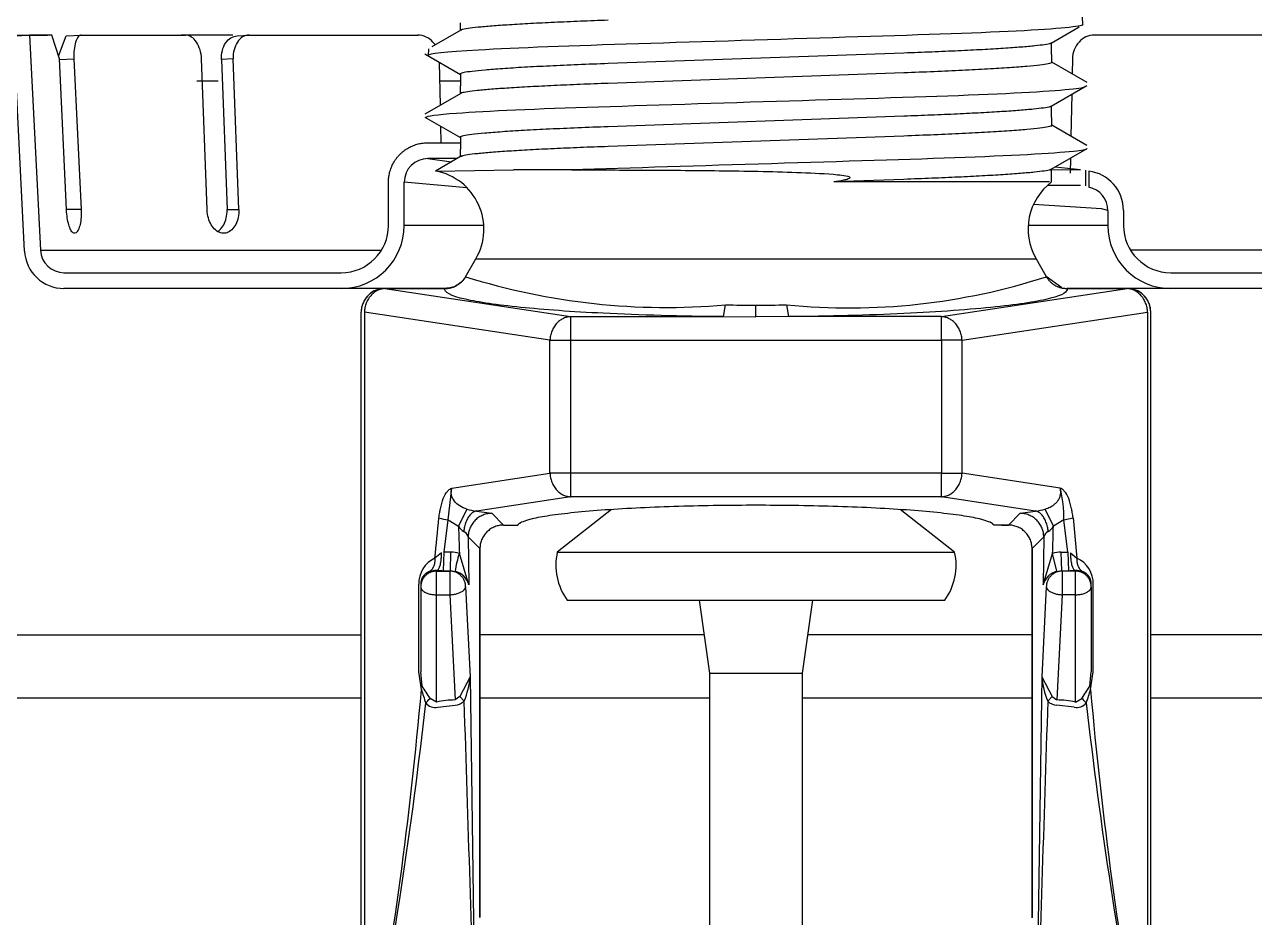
# Model space of a CAD drawing. Extents: x 2698 to 184165, y 3805 to 33846.
# Drawn here: x 160059.38 to 160070.08, y 30657.92 to 30665.69 of the extents above; entities that cross this region are included whole.
import ezdxf
from ezdxf.lldxf.tags import DXFTag

# ---------------------------------------------------------------- set-up
doc = ezdxf.new("R2010")
doc.units = 0
doc.header["$LTSCALE"] = 2
doc.layers.add('_MCA-0-DETAY', color=7, linetype='CONTINUOUS')
doc.layers.add('_MCA-Y-ANA HAT-SU', color=3, linetype='YANGIN_HATTI')
doc.styles.add('_MCA-LT', font='txt.shx')
tags = doc.linetypes.add('YANGIN_HATTI', pattern='A,40,-4,["Y",_MCA-LT,S=8,R=0,X=0,Y=-4],-9.5', length=53.5).pattern_tags.tags
tags[6] = DXFTag(74, 10)

# ---------------------------------------------------------------- blocks, each defined once
blk = doc.blocks.new('_MCA-Y-DETAY-SPRMON')
at = {"layer": '_MCA-Y-ANA HAT-SU', "color": 7, "linetype": 'ByBlock'}
for p, q in [((104.1079196538813, -139.4102502703026), (104.1079196538813, -139.4339136495437)), ((106.0834491461519, -139.4158981479104), (106.0826714005489, -139.3909179705734)), ((102.6762077508283, -139.449373092506), (102.7981209573463, -139.449373092506)), ((102.691225626937, -139.4518760853425), (102.7412230256978, -139.4493762103539)), ((102.7253285835213, -140.1339338389425), (102.691225626937, -139.4518760853425)), ((102.8122421596199, -139.4493762103539), (102.7412230256978, -139.4493762103539)), ((102.7412230256978, -139.4493762103539), (102.7753259822839, -140.1314339639539)), ((102.8355896211633, -139.5245554433004), (102.8122421596199, -139.4493762103539)), ((102.8330774009319, -139.516466050387), (102.8575577929623, -139.4518760853425)), ((102.8575577929623, -139.4518760853425), (102.9052094582803, -139.4493762103539)), ((102.9052094582803, -139.4493762103539), (103.2363536502908, -139.4493762103539)), ((103.385862273597, -139.449373092506), (103.2227140298055, -139.449373092506)), ((103.4004238901198, -139.4518760853425), (103.4376605882771, -139.4493762103539)), ((103.4376605882771, -139.4493762103539), (103.973463146127, -139.4493762103539)), ((104.1095520995696, -139.4337264817732), (104.0176835462935, -139.486839495974)), ((105.9836099475015, -139.4743350150093), (106.0719862987735, -139.4232406968295)), ((106.6554233476145, -139.4493762103539), (106.1196207897647, -139.4493762103539)), ((104.0072290256139, -139.4931681630642), (104.0065506956744, -139.5149552385665)), ((105.9848539936411, -139.5103699838037), (105.9848539936411, -139.4741702714691)), ((102.8583311560469, -140.0025345095946), (102.8355896211633, -139.5245554433004)), ((102.8357051743715, -139.5269841278387), (102.8819976605791, -139.5245554433004)), ((102.8819976605791, -139.5245554433004), (102.9047391954609, -140.0025345095946)), ((103.3045852275609, -140.0025345095946), (103.28681524893, -139.5245554433004)), ((103.3873049958329, -139.5245554433004), (103.3501301738106, -139.5270514305794)), ((103.3501301738106, -139.5270514305794), (103.3678069554371, -140.0025345095946)), ((103.4050749744656, -140.0025345095946), (103.3873049958329, -139.5245554433004)), ((103.9958658105825, -139.5087780498379), (104.1082299837581, -139.5737384773929)), ((105.5156979807944, -139.5061983290743), (104.5773859550973, -139.5395715669074)), ((105.9851642820104, -139.5355790572503), (105.9851642820104, -139.5103699838037)), ((106.0507703228632, -139.5245554433004), (106.049801773117, -139.5721551263832)), ((104.045295678101, -139.6711099726999), (104.0425416516791, -139.5357624747521)), ((105.5158531249781, -139.5689522950852), (104.5772308109135, -139.6023255329183)), ((106.0973200368771, -139.5996267276023), (105.9851642564263, -139.5347864192408)), ((103.3397486689573, -139.5952902769823), (103.2716919171417, -139.5952902769823)), ((104.1082299422505, -139.5952902769823), (104.0437529126375, -139.5952902769823)), ((104.1079196538813, -139.6104896973047), (104.1079196538813, -139.6342433359896)), ((104.1082299422505, -139.5729448047405), (104.1082299422505, -139.6104896973047)), ((105.9830537393154, -139.674886021603), (106.0968387139492, -139.6091026680369)), ((104.1093685478481, -139.6340677386252), (103.9959166712997, -139.6996572928911)), ((106.048481100177, -139.6370600149075), (106.0457746256434, -139.7700705602947)), ((105.9848539936411, -139.710609410804), (105.9848539936411, -139.6746888836788)), ((103.9959285673922, -139.70905326104), (104.1070078861248, -139.7732711622484)), ((105.5156979807944, -139.7064377560746), (104.5773859550973, -139.7398109939077)), ((105.9851642820104, -139.7358184842524), (105.9851642820104, -139.710609410804)), ((104.0477248719508, -139.7904934713642), (104.0466645801498, -139.7383850960941)), ((106.0969924730471, -139.7996810262084), (105.9851642147933, -139.7350299915197)), ((104.0052969475437, -139.7904934713642), (104.1082299422505, -139.7904934713642)), ((104.1082299422505, -139.7731842317407), (104.1082299422505, -139.8107291243032)), ((105.5158531249781, -139.7691917220855), (104.5772308109135, -139.8025649599185)), ((104.0985650342354, -139.8405537558174), (104.0052964320184, -139.8405537558174)), ((104.0052964320184, -139.840555842411), (104.0806212036241, -139.8509279355003)), ((104.1090964823088, -139.834465026106), (104.0298641382888, -139.8802730027419)), ((104.1079196538813, -139.8107291243032), (104.1079196538813, -139.8351454366421)), ((105.9837656230775, -139.8747238996039), (106.0971636763625, -139.8091646938574)), ((106.0443579516959, -139.8396934486973), (106.0433846254164, -139.8875278759624)), ((104.0298641382888, -139.8802730027419), (104.2772267837208, -139.8767954241448)), ((104.4616836140722, -139.8767954241448), (104.2772267837208, -139.8767954241448)), ((105.9848539936411, -139.8756222090178), (106.0768998131589, -139.876010066926)), ((105.9848539936411, -139.9145735346156), (105.9848539936411, -139.8756222090178)), ((106.0768998131589, -139.876010066926), (105.9956883436753, -139.8678309762254)), ((106.0920741645623, -139.8769717523137), (106.0920741645623, -139.9276452753074)), ((106.1028049453726, -139.8807922054257), (106.1028049453726, -139.9314639309596)), ((103.8801473056683, -140.0525943663451), (103.8801473056683, -139.9156431132396)), ((104.1293315948624, -139.9330969895545), (103.9302071624188, -139.9156715161862)), ((103.9302071624188, -140.0525943663451), (103.9302071624188, -139.9156715161862)), ((105.5156979807944, -139.9066771830749), (105.2936865102183, -139.9145735346156)), ((105.9775666174955, -139.9145735346156), (105.2936865102183, -139.9145735346156)), ((106.0769034076457, -139.9260699382212), (105.9715155598115, -139.9256207262297)), ((106.1432187741648, -139.9999659219447), (105.9272459131807, -139.9860843576207)), ((106.1628831234084, -140.0050676534265), (106.1432187741648, -139.9999659219447)), ((102.9047391954609, -140.0025345095946), (102.8583311560469, -140.0025345095946)), ((103.3678069554371, -140.0025345095946), (103.4050749744656, -140.0025345095946)), ((106.1628767734728, -140.0060003180552), (106.1628767734728, -140.0525943663451)), ((106.2129366302233, -140.0050375024312), (106.2129366302233, -140.0525943663451)), ((104.182630261419, -140.0525943663451), (103.9302071624188, -140.0525943663451)), ((106.1628767734728, -140.0525943663451), (105.9104536744726, -140.0525943663451)), ((102.7753259822839, -140.1314339639539), (103.8577887867741, -140.1314339639539)), ((107.3177579536077, -140.1314339639539), (106.2352951491175, -140.1314339639539)), ((104.1248086619253, -140.215627208112), (104.1578591299021, -140.1583821183649)), ((104.1578591299021, -140.1583821183649), (105.9352248059895, -140.1583821183649)), ((105.9352248059895, -140.1583821183649), (105.9679053577838, -140.2149869660352)), ((102.850322080425, -140.2027739365949), (103.7299677354185, -140.2027739365949)), ((106.0167388880127, -140.2504369405215), (105.9679053577838, -140.2149869660352)), ((106.3631162004731, -140.2027739365949), (107.2427618554666, -140.2027739365949)), ((103.7299677354185, -140.2528337933436), (102.850322080425, -140.2528337933436)), ((103.8620478780049, -140.2528337933436), (103.7299677354185, -140.2528337933436)), ((103.8687824666904, -140.2525311805512), (104.0601495250885, -140.2525311805512)), ((104.0601495250885, -140.2525311805512), (103.8687824666904, -140.2525311805512)), ((103.8687824666904, -140.2525311805512), (104.4576621790093, -140.3420526953578)), ((105.6354217568824, -140.3420526953578), (106.2242992390766, -140.2525315195744)), ((106.0326799508548, -140.2525315195744), (106.1898117436867, -140.2525315195744)), ((106.2243014692012, -140.252816919854), (106.0331780257966, -140.252816919854)), ((106.1898117436867, -140.2525315195744), (106.2242992390766, -140.2525315195744)), ((106.3631162004731, -140.2528337933436), (106.2310360578867, -140.2528337933436)), ((107.2427618554666, -140.2528337933436), (106.3631162004731, -140.2528337933436)), ((104.9429136314848, -140.3420526953578), (104.9494043224968, -140.3047935420982)), ((105.0465419679458, -140.3423458473335), (105.0465419679458, -140.3053798460496)), ((105.1436796133949, -140.3047935420982), (105.1501703044069, -140.3420526953578)), ((103.7936926815655, -141.0031422010215), (103.7936926815655, -140.327620965676)), ((104.3926325175253, -140.4168567411798), (103.8037528052064, -140.327620965676)), ((103.8037528052064, -140.327620965676), (103.8037528052064, -140.9998574485508)), ((104.4576621790093, -140.3420526953578), (104.9429136314848, -140.3420526953578)), ((104.4576621790093, -140.3420526953578), (104.4576621790093, -140.4168567411798)), ((104.9429136314848, -140.3420526953578), (105.0465419679458, -140.3423458473335)), ((105.1501703044069, -140.3420526953578), (105.0465419679458, -140.3423458473335)), ((105.6354217568824, -140.3420526953578), (105.1501703044069, -140.3420526953578)), ((105.6354217568824, -140.4168567411798), (105.6354217568824, -140.3420526953578)), ((105.7004514183664, -140.4168567411798), (106.2893311306852, -140.327620965676)), ((106.2893311306852, -140.327620965676), (106.2893311306852, -140.9998574485508)), ((106.2993912543261, -141.0031422010215), (106.2993912543261, -140.327620965676)), ((104.3926325175253, -140.8385298096127), (104.3926325175253, -140.4168567411798)), ((104.3926325175253, -140.4168567411798), (104.4576621790093, -140.4168567411798)), ((104.4576621790093, -140.4168567411798), (104.4576621790093, -140.8385298096127)), ((104.4576621790093, -140.4168567411798), (105.6354217568824, -140.4168567411798)), ((105.7004514183664, -140.4168567411798), (105.6354217568824, -140.4168567411798)), ((105.6354217568824, -140.4168567411798), (105.6354217568824, -140.8385298096127)), ((105.7004514183664, -140.8385298096127), (105.7004514183664, -140.4168567411798)), ((104.0809691373834, -140.8857576608043), (104.3926325175253, -140.8385298096127)), ((104.4576621790093, -140.8385298096127), (104.3926325175253, -140.8385298096127)), ((104.4576621790093, -140.8385298096127), (104.4576621790093, -140.9133338554366)), ((105.6354217568824, -140.8385298096127), (104.4576621790093, -140.8385298096127)), ((105.6354217568824, -140.9133338554366), (105.6354217568824, -140.8385298096127)), ((105.6354217568824, -140.8385298096127), (105.7004514183664, -140.8385298096127)), ((106.0121147985083, -140.8857576608043), (105.7004514183664, -140.8385298096127)), ((104.0697082793795, -140.9865149505531), (104.0809691373834, -140.8857576608043)), ((104.4576621790093, -140.9133338554366), (104.1592433148417, -140.9585547014103)), ((105.6354217568824, -140.9133338554366), (104.4576621790093, -140.9133338554366)), ((105.93384062105, -140.9585547014103), (105.6354217568824, -140.9133338554366)), ((104.1290352932301, -140.9522438483782), (104.1027205259179, -141.0067477463563)), ((104.1592433148417, -140.9585547014103), (104.2080396622732, -140.9657399272637)), ((104.2080396622732, -140.9657399272637), (104.2451556509895, -141.00285591598)), ((104.5884325779116, -140.9538128718341), (104.41599736235, -141.0885340272562)), ((105.6770865735416, -141.0885340272562), (105.50465135798, -140.9538128718341)), ((105.8850442736184, -140.9657399272637), (105.8479282849021, -141.00285591598)), ((105.8850442736184, -140.9657399272637), (105.93384062105, -140.9585547014103)), ((105.9904632226244, -141.0069544811686), (105.964107527936, -140.9523658132402)), ((103.7936926815655, -142.7716355506564), (103.7936926815655, -141.0031422010215)), ((103.8037528052064, -140.9998574485508), (103.8037528052064, -142.771635805937)), ((104.0572851275119, -141.0889668571981), (104.0696999756001, -140.986524785525)), ((104.0696999756001, -140.986524785525), (104.1027205259179, -141.0067477463563)), ((104.2451556509895, -141.00285591598), (104.2917519993298, -141.00285591598)), ((104.2455826405039, -141.0029982458182), (104.2900355625006, -141.0029982458182)), ((105.8479282849021, -141.00285591598), (105.8013319365618, -141.00285591598)), ((105.8259869882877, -141.0029987856324), (105.8480711545526, -141.0029987856324)), ((106.0233839615103, -140.9865247845246), (105.9904711028048, -141.0066817914339)), ((106.0233756565121, -140.9865149505531), (106.052670963727, -140.9804035401903)), ((106.0357988083797, -141.0889668571981), (106.0233839615103, -140.9865247845246)), ((106.052670963727, -140.9804035401903), (106.0652970698284, -141.107822613556)), ((106.2893311306852, -140.9998574485508), (106.2893311306852, -142.7716358452089)), ((106.2993912543261, -142.7716355506564), (106.2993912543261, -141.0031422010215)), ((104.1703516051675, -141.0776599618039), (104.1332356164512, -141.0405439730857)), ((104.1332356164512, -141.0405439730857), (104.1353685820486, -141.1928663839208)), ((105.9227323307241, -141.0776599618039), (105.9598483194404, -141.0405439730857)), ((105.9598483194404, -141.0405439730857), (105.9577153250793, -141.1928664938041)), ((104.0483603156426, -141.0906140165407), (104.0277685315959, -141.1078261217026)), ((104.0547488446427, -141.1476501507277), (104.0572850373828, -141.0889671659916)), ((104.0785971623081, -141.0890100389097), (104.0572851275119, -141.0889668571981)), ((104.0774547384208, -141.1476940932644), (104.0785971623081, -141.0890100389097)), ((104.1353686108123, -141.1928664938041), (104.105196499273, -141.0930410433521)), ((104.170494474818, -142.2471989341793), (104.170494474818, -141.0776599618039)), ((104.170494474818, -141.0780869513183), (104.170494474818, -142.2471989341793)), ((104.41599736235, -141.0885340272562), (105.6770865735416, -141.0885340272562)), ((105.9225894610718, -142.2490310186913), (105.9225894610718, -141.0780869513183)), ((105.9227323307241, -141.0776599618039), (105.9227323307241, -142.247198934183)), ((105.9577153250793, -141.1928664938041), (105.9878874366186, -141.0930410433521)), ((106.001336604435, -141.149636391332), (105.9878874366186, -141.0930410433521)), ((106.0144867735835, -141.0890100389097), (106.0357988083797, -141.0889668571981)), ((106.0144867735835, -141.0890100389097), (106.0156291974708, -141.1476940932644)), ((106.0357988985088, -141.0889671659916), (106.0383350912489, -141.1476501507277)), ((106.044723620249, -141.0906140165407), (106.0652970698284, -141.107822613556)), ((104.0328298687564, -141.149046433311), (104.0751971647369, -141.149046433311)), ((104.0328298687564, -141.2240676131423), (104.0328298687564, -141.149046433311)), ((104.0547488446427, -141.1476501507277), (104.0774547384208, -141.1476940932644)), ((104.0751971647369, -141.149046433311), (104.0751971647369, -141.2240676131423)), ((106.0156291974708, -141.1476940932644), (106.038335091258, -141.1476501507277)), ((106.0178867711547, -141.149046433311), (106.0178867711547, -141.2240676131423)), ((106.0602540671352, -141.149046433311), (106.0178867711547, -141.149046433311)), ((106.0602540671352, -141.2240676131423), (106.0602540671352, -141.149046433311)), ((103.9760632629113, -141.4683624992485), (103.9760632629113, -141.1908885500143)), ((103.9827700120059, -141.199037684768), (103.9827700120059, -141.4683624992485)), ((104.1250665286188, -141.199037684768), (104.1394557659423, -141.4839076224762)), ((105.9680174072728, -141.199037684768), (105.9536281699493, -141.4839076224762)), ((106.1103139238858, -141.199037684768), (106.1103139238858, -141.4683624992485)), ((106.1170206729803, -141.4683624992485), (106.1170206729803, -141.1908885500125)), ((104.0328298687564, -141.5645651031627), (104.0328298687564, -141.2240676131423)), ((104.0328298687564, -141.2240676131423), (104.0751971647369, -141.2240676131423)), ((104.0751971647369, -141.2240676131423), (104.0920452942737, -141.5576173005538)), ((104.4476137336551, -141.2412165722126), (105.6454702022365, -141.2412165722126)), ((104.8662946226214, -141.2412165722126), (104.8988653905326, -141.4729696280447)), ((105.194218545359, -141.4729696280447), (105.2267893132703, -141.2412165722126)), ((106.0178867711547, -141.2240676131423), (106.0010386416179, -141.5576173005538)), ((106.0602540671352, -141.2240676131423), (106.0178867711547, -141.2240676131423)), ((106.0602540671352, -141.5645651031627), (106.0602540671352, -141.2240676131423)), ((102.7012376792045, -141.3516476490095), (103.7936926815655, -141.3516476490095)), ((104.8818146983322, -141.3516476490095), (104.170494474818, -141.3516476490095)), ((105.9227323307241, -141.3516476490095), (105.2112692375595, -141.3516476490095)), ((107.3918462566871, -141.3516476490095), (106.2993912543261, -141.3516476490095)), ((103.9849170454454, -141.5241294426814), (103.9760632629113, -141.4683624992485)), ((103.9871969032738, -141.513838406303), (103.9827700120059, -141.4683624992485)), ((104.1394557659423, -141.4839076224762), (104.1069865339887, -141.5465734257796)), ((104.1394557659423, -141.4839076224762), (104.1569425812941, -142.7127087589615)), ((104.8988653905326, -141.4729696280447), (105.194218545359, -141.4729696280447)), ((104.8988653905326, -141.4729696280447), (104.8988653905326, -142.6233172638204)), ((105.194218545359, -142.6233172638204), (105.194218545359, -141.4729696280447)), ((105.9536281699493, -141.4839076224762), (105.9361413545976, -142.7127087589615)), ((105.9536281699493, -141.4839076224762), (105.986097401903, -141.5465734257796)), ((106.1058870326178, -141.513838406303), (106.1103139238858, -141.4683624992485)), ((106.1081668904462, -141.5241294426833), (106.1170206729803, -141.4683624992485)), ((106.0810996459513, -141.5528885309614), (106.1058870326178, -141.513838406303)), ((103.7936926815655, -141.5518870760097), (102.5009982522042, -141.5518870760097)), ((104.0328298687564, -141.5645651031627), (104.0119842899403, -141.5528885309614)), ((104.1069865339887, -141.5465734257796), (104.0920452942737, -141.5576173005538)), ((104.1205819296101, -141.5611095948225), (104.1069865339887, -141.5465734257796)), ((104.8988653905326, -141.5518870760097), (104.170494474818, -141.5518870760097)), ((105.9227323307241, -141.5518870760097), (105.194218545359, -141.5518870760097)), ((105.986097401903, -141.5465734257796), (105.9725020062815, -141.5611095948225)), ((105.986097401903, -141.5465734257796), (106.0010386416179, -141.5576173005538)), ((106.0602540671352, -141.5645651031627), (106.0810996459513, -141.5528885309614)), ((107.5920856836874, -141.5518870760097), (106.2993912543261, -141.5518870760097)), ((104.0371840573534, -141.5809022286394), (104.0923208094682, -141.5739544260305)), ((106.0558998785382, -141.5809022286394), (106.0007631264234, -141.5739544260305))]:
    blk.add_line(p, q, dxfattribs=at)
for centre, radius, start, end in [((104.0053214814761, -139.9156672887329), 0.07511145049903378, 90.01910798191263, 180.0034162399694), ((103.9952849761939, -140.0645198869588), 0.1877244628128587, 330.0000000001012, 78.98343319068017), ((106.0877869883479, -140.0050375024312), 0.1251496418752453, 0, 83.10789742028966), ((106.0977989596977, -140.0645198869588), 0.187724462812847, 126.9883693024061, 209.9999999998988), ((106.0878117196116, -140.005022892703), 0.07507141714068022, 359.2539913074129, 78.47944346405195), ((103.7299677354185, -140.0525943663451), 0.2002394270003821, 270, 0), ((103.7299677354185, -140.0525943663451), 0.1501795702502893, 270, 0), ((106.3631162004731, -140.0525943663451), 0.2002394270003821, 180, 270), ((106.3631162004731, -140.0525943663451), 0.1501795702502944, 180, 270), ((102.850322080425, -140.12768415147), 0.1251496418752324, 182.8624110001843, 270), ((102.850322080425, -140.12768415147), 0.0750897851251417, 182.8624110001843, 270), ((104.7633415421078, -138.1704861301369), 2.142402270115088, 252.6497058020109, 274.9822851706024), ((105.3408589465234, -138.2731950930465), 2.041144763999214, 264.456449409861, 287.8981058759516), ((103.8687824666904, -140.327620965676), 0.07508978512513714, 95.14560921510507, 180), ((106.2243014692012, -140.327620965676), 0.07508978512513687, 0, 84.85439078489493), ((105.0564757388911, -130.6124960589441), 9.692888877427492, 269.3670756867809, 269.9412803283639), ((105.0366081970005, -130.6124960589405), 9.692888877429938, 270.0587196716361, 270.6329243132191), ((105.6536612969994, -140.9768271326466), 0.3698412652010334, 358.4989923299723, 14.25508714378211), ((104.1725827190985, -140.8192498047156), 0.1399421092784214, 251.8695393157884, 264.5302116133533), ((105.9213092403752, -140.8230260756554), 0.1361067371622829, 275.2827180163674, 288.3849581557304), ((47.67540931787335, -135.4515111539713), 56.63552143281252, 354.2681879064836, 354.3977291388823), ((104.0795089608437, -140.8662651045106), 0.1206485757489361, 251.0920620417629, 265.3405408594949), ((146.3529521303954, -139.7858690490539), 42.26797315331905, 181.6554561711256, 181.7722018906562), ((104.1477348905464, -140.9784218124005), 0.05337979185704947, 212.3114949327969, 237.3849368795684), ((105.9451870422436, -140.978260665368), 0.05360286909349275, 302.6680802104891, 327.6354879767723), ((63.74013180549628, -139.7858690490539), 42.26797315331915, 358.2277981093438, 358.3449136248595), ((104.1095598961492, -141.0457203703154), 0.02423499164557086, 12.33292862685825, 67.16854614609369), ((105.9837122398621, -141.0458768987992), 0.02445254167792241, 113.0955696830055, 167.4029555436713), ((104.0783947498585, -141.1801215482246), 0.0911117341536305, 72.89261419808342, 89.87271245928338), ((104.3865720055219, -141.1898020557364), 0.2975480953293991, 161.0226391849305, 172.2420269603601), ((104.5990285583521, -141.1302479964797), 0.1877244628128564, 167.1612186279933, 216.2368644006612), ((105.4940553775396, -141.1302479964797), 0.187724462812853, 323.7631355993388, 12.83878137200671), ((106.0146891860313, -141.1801215482246), 0.09111173415363516, 90.12728754071662, 107.1073858019166), ((104.0658891458825, -141.1891798413671), 0.0898421334160411, 115.1067842468102, 181.0897748449482), ((106.0272130627272, -141.1891734394085), 0.08982398601500063, 358.9059206163195, 64.89869480419237), ((104.0230922152568, -141.1892558422533), 0.04035524513172008, 111.011470975933, 182.3187271760883), ((104.0309755141207, -141.2093336717426), 0.06192487491441909, 88.28400816600042, 111.1596258817469), ((104.0586265587317, -139.6248750247541), 1.522780063223096, 269.0293331254233, 269.8540978458806), ((104.0769926394805, -141.2081476434942), 0.06034291644201448, 14.66934093499561, 75.84688151248888), ((106.0159918901427, -141.2080473377264), 0.06022139202815097, 104.0847469363664, 165.3991384673831), ((106.0344573771599, -139.6248750247541), 1.522780063223092, 270.1459021541194, 270.9706668745767), ((106.0621594281274, -141.2090343039727), 0.0616271979524924, 68.7840286688836, 91.7717265547876), ((106.0698854525344, -141.1893258391228), 0.04045866237323656, 357.7864068832043, 68.89545853880958), ((103.8769620820276, -141.4606429356008), 0.2635226361262124, 337.5891844665411, 354.9351372267727), ((106.1913044117191, -141.4667101425257), 0.2382976064058599, 184.1385239280766, 203.3371543793525), ((91.287768259308, -140.4085894027103), 12.74605887629941, 349.4909366733842, 354.9790271256213), ((104.6163802585961, -141.3515677836913), 0.6546169228766918, 195.2842019969319, 199.2623643416577), ((89.31309148119726, -150.8557391473769), 17.39541547058459, 32.3295008113715, 32.48184521953718), ((105.6554883858353, -141.4064157247303), 0.4677332016553088, 339.9246666046276, 345.4237319985486), ((118.8053156765836, -140.4085894027103), 12.74605887629941, 185.0209728743787, 190.5090633266158), ((100.9226393876997, -138.5501002158398), 4.308223484271379, 315.5520184211983, 315.8139995117445), ((104.0964287844563, -141.8507948188726), 0.2932102867119581, 90.85660311127168, 102.527341222897), ((104.0897340675838, -141.5307507035086), 0.04328109140691555, 273.4263869876879, 315.4577168448293), ((-365.1751267707261, -156.9550502290931), 469.548118527591, 1.738163149639695, 1.878755066088671), ((575.2682107065684, -156.9550502290913), 469.5481185275443, 178.1212449339113, 178.2618368503603), ((106.0032722931555, -141.5309213838882), 0.04310613220587772, 224.4529149782247, 266.6629811896635), ((105.9966551514353, -141.8507948188726), 0.2932102867119633, 77.47265877710299, 89.14339688977041), ((102.9718288016229, -144.5929049239021), 4.348478452601507, 44.0958804175043, 44.35475123037551), ((89.93909422824436, -140.0128675805918), 14.14501030655685, 348.911294323675, 353.6899680417804), ((104.0294489471144, -141.5410641382095), 0.04058208200088409, 219.6931138194458, 280.9880394717106), ((106.0636226195147, -141.5411896896821), 0.04045647634923502, 258.9952658012346, 320.4183050085077), ((121.006261608085, -139.8849161977214), 15.00602851288025, 186.435907819919, 190.9422644403709)]:
    blk.add_arc(centre, radius, start, end, dxfattribs=at)
for points, knots in [([(106.0834491461519, -139.4158981479104), (106.0834511900739, -139.4159451748001), (106.0834488054807, -139.4159921317751), (106.0825557705994, -139.4221311669626), (106.0068374030798, -139.4294589026667), (105.7387730386436, -139.4433743463196), (105.5440938027277, -139.4493727469089), (105.116657743265, -139.4628743489247), (104.8818215443462, -139.4702874960749), (104.4656098241048, -139.4834182293544), (104.2847444163344, -139.4896229185179), (104.0611471664561, -139.5028395146892), (104.0054954371808, -139.5086339721311), (104.0053754190885, -139.5142757829399)], [0.6405047469260461, 0.6405047469260461, 0.6405047469260461, 0.6405047469260461, 0.640625, 0.640625, 0.65625, 0.65625, 0.671875, 0.671875, 0.6875, 0.6875, 0.703125, 0.703125, 0.7168082202025037, 0.7168082202025037, 0.7168082202025037, 0.7168082202025037]), ([(102.9052094582803, -139.4493762103539), (102.9015263812416, -139.4493762103539), (102.8980638447301, -139.4513239651642), (102.8918734994822, -139.4588523065995), (102.8891889916576, -139.4644271089273), (102.882891302379, -139.4852133820295), (102.8810526540765, -139.5046932900659), (102.8819976605791, -139.5245554433004)], [0, 0, 0, 0, 0.250000000000002, 0.250000000000002, 0.500000000000004, 0.500000000000004, 1, 1, 1, 1]), ([(103.28681524893, -139.5245554433004), (103.2864460465134, -139.5146245358919), (103.2848164055977, -139.5048755382195), (103.2792727137548, -139.4866683283835), (103.275366741027, -139.4783272535369), (103.2612943935183, -139.4575278772045), (103.2486673356416, -139.4493762103539), (103.2363536502908, -139.4493762103539)], [0, 0, 0, 0, 0.2499999999999994, 0.2499999999999994, 0.4999999999999989, 0.4999999999999989, 1, 1, 1, 1]), ([(103.3501301738106, -139.5270514305794), (103.3497610065315, -139.5171212457099), (103.3507564386946, -139.5073730616568), (103.3553364813852, -139.4891671003297), (103.3589236153239, -139.4808266108448), (103.3727416954298, -139.4600281131534), (103.3862019481039, -139.4518760853425), (103.4004238901198, -139.4518760853425)], [0, 0, 0, 0, 0.2499999999999974, 0.2499999999999974, 0.4999999999999949, 0.4999999999999949, 1, 1, 1, 1]), ([(103.4376605882771, -139.4493762103539), (103.4305393926406, -139.4493762103539), (103.4236650282855, -139.4513239651642), (103.4110324773883, -139.4588523065995), (103.4053601063006, -139.4644271089273), (103.3915140882891, -139.4852133820295), (103.3865665784215, -139.5046932900659), (103.3873049958329, -139.5245554433004)], [0, 0, 0, 0, 0.2499999999999984, 0.2499999999999984, 0.4999999999999969, 0.4999999999999969, 1, 1, 1, 1]), ([(104.0286133498375, -139.4805205240282), (104.0264409485662, -139.4772855250667), (104.0240464736962, -139.4742391845648), (104.0086989328356, -139.4575391463477), (103.9910877556267, -139.4493762103539), (103.973463146127, -139.4493762103539)], [0.3986484335713326, 0.3986484335713326, 0.3986484335713326, 0.3986484335713326, 0.5000000000000043, 0.5000000000000043, 1, 1, 1, 1]), ([(106.1196207897647, -139.4493762103539), (106.1108205731471, -139.4493762103539), (106.1021082084862, -139.4513239651642), (106.0856946878721, -139.4588523065995), (106.0781021125822, -139.4644271089273), (106.0589725116897, -139.4852133820295), (106.051174472108, -139.5046932900659), (106.0507703228632, -139.5245554433004)], [0, 0, 0, 0, 0.2500000000000016, 0.2500000000000016, 0.5000000000000031, 0.5000000000000031, 1, 1, 1, 1]), ([(106.0880469190415, -139.6141855338101), (106.0863730950605, -139.6151034493323), (106.0832426096749, -139.6160226192824), (106.0462154950492, -139.6234327036382), (105.9398429353387, -139.6308463969199), (105.6254313104801, -139.6443024988985), (105.4142909504644, -139.6502444173911), (104.9744369643904, -139.6640532064575), (104.7429102766746, -139.6713169062205), (104.3511164958527, -139.6836020253177), (104.190827632221, -139.6905634270406), (104.0324319071133, -139.7022952435218), (103.9993917612446, -139.7065524585851), (103.9991126782079, -139.7108940799808)], [0.7946520607816357, 0.7946520607816357, 0.7946520607816357, 0.7946520607816357, 0.796875, 0.796875, 0.8125, 0.8125, 0.828125, 0.828125, 0.84375, 0.84375, 0.859375, 0.859375, 0.8700022518816929, 0.8700022518816929, 0.8700022518816929, 0.8700022518816929]), ([(106.0971636763625, -139.8091646938574), (106.0973176023017, -139.811668824781), (106.0866418739843, -139.8141855473023), (106.0098520052579, -139.8234986043281), (105.8826573170882, -139.8308654306547), (105.5379724797804, -139.8438287436475), (105.3181968085719, -139.8500071060953), (104.873139326166, -139.8638951989087), (104.6489152370486, -139.8704941148098), (104.4616836140722, -139.8767954241448)], [0.9469678168981663, 0.9469678168981663, 0.9469678168981663, 0.9469678168981663, 0.9531250000000001, 0.9531250000000001, 0.9687500000000001, 0.9687500000000001, 0.9843750000000001, 0.9843750000000001, 1, 1, 1, 1]), ([(104.4616836140722, -139.8767954241448), (104.5327082063395, -139.8767954241957), (104.6074211897285, -139.8769079568719), (104.7646840809211, -139.8775837333451), (104.8472594465093, -139.878144017508), (105.0126199715087, -139.8802122376983), (105.0958906455362, -139.8816192882186), (105.2149336554376, -139.8858088917259), (105.2538890303604, -139.8873887838763), (105.300807873391, -139.8913580072258), (105.3100905021565, -139.8922622924929), (105.3278870158301, -139.8946405652823), (105.3373294998764, -139.8956794780588), (105.3459853368258, -139.9004876224226), (105.3438771321707, -139.9036702644171), (105.334403926192, -139.9071595293317), (105.3293236157897, -139.9083005296307), (105.3141581470863, -139.9114950277399), (105.3039105858134, -139.9130949740866), (105.2936865102183, -139.9145735346156)], [0, 0, 0, 0, 0.2500000000000003, 0.2500000000000003, 0.5000000000000007, 0.5000000000000007, 0.750000000000001, 0.750000000000001, 0.8750000000000011, 0.8750000000000011, 0.9062500000000011, 0.9062500000000011, 0.937500000000001, 0.937500000000001, 0.9531250000000008, 0.9531250000000008, 0.9687500000000007, 0.9687500000000007, 1, 1, 1, 1]), ([(102.9047391954609, -140.0025345095946), (102.9051385890416, -140.010928872267), (102.9050496976361, -140.0194413719073), (102.9044861661878, -140.0273678965914), (102.9039221789317, -140.0353008325837), (102.902867782519, -140.0428654554526), (102.9014283717624, -140.0494329983449), (102.8999901141178, -140.0559952799813), (102.8981288100294, -140.0617431346236), (102.8960201620284, -140.0661994175898), (102.8939122041156, -140.0706542421649), (102.8914998803957, -140.0739412574148), (102.8889982210567, -140.0757880171022), (102.8864964294498, -140.0776348744294), (102.8838367453045, -140.0780922761296), (102.8812416920136, -140.0771223252777), (102.8786464930854, -140.0761523199926), (102.8760441106697, -140.0737280311478), (102.8736383648993, -140.070050393273), (102.8712326844379, -140.0663728552336), (102.8689564546294, -140.0613405718304), (102.8669776281313, -140.0553709791729), (102.8649989623755, -140.0494018714326), (102.8632620534663, -140.0423310537954), (102.8618901295249, -140.0347451591933), (102.8605180382528, -140.0271583393496), (102.8594723921979, -140.0188474442057), (102.8588278592379, -140.0105005937294), (102.858623665812, -140.0078562417748), (102.8584576622616, -140.0051933882132), (102.8583311560469, -140.0025345095946)], [0, 0, 0, 0, 0.1073889458380591, 0.1073889458380591, 0.1073889458380591, 0.2148672070048156, 0.2148672070048156, 0.2148672070048156, 0.3222574833374253, 0.3222574833374253, 0.3222574833374253, 0.4296114577173507, 0.4296114577173507, 0.4296114577173507, 0.5369711591238692, 0.5369711591238692, 0.5369711591238692, 0.6443371209393629, 0.6443371209393629, 0.6443371209393629, 0.7517002592438303, 0.7517002592438303, 0.7517002592438303, 0.8590541704628811, 0.8590541704628811, 0.8590541704628811, 0.9664198070577372, 0.9664198070577372, 0.9664198070577372, 1, 1, 1, 1]), ([(103.4050749744656, -140.0025345095946), (103.4053870560983, -140.010928872267), (103.4046985280293, -140.0194413719073), (103.4030702442014, -140.0273678965914), (103.4014406433489, -140.0353008325837), (103.3988251480405, -140.0428654554526), (103.3954541893254, -140.0494329983449), (103.3920859310838, -140.0559952799813), (103.3878713082577, -140.0617431346236), (103.3831762290592, -140.0661994175898), (103.3784826864012, -140.0706542421649), (103.3731803120299, -140.0739412574148), (103.3677201027022, -140.0757880171022), (103.3622596046862, -140.0776348744294), (103.3564910105451, -140.0780922761296), (103.3508937638871, -140.0771223252777), (103.3452962031079, -140.0761523199926), (103.3397154285212, -140.0737280311478), (103.3346044815662, -140.070050393273), (103.32949367336, -140.0663728552336), (103.324711064879, -140.0613405718304), (103.3206366506438, -140.0553709791729), (103.3165625673773, -140.0494018714326), (103.3130834239328, -140.0423310537954), (103.3104708194114, -140.0347451591933), (103.3078578962341, -140.0271583393496), (103.3060390472292, -140.0188474442057), (103.3051545687085, -140.0105005937294), (103.3048743585241, -140.0078562417748), (103.304684078088, -140.0051933882132), (103.3045852275609, -140.0025345095946)], [0, 0, 0, 0, 0.1073889458380587, 0.1073889458380587, 0.1073889458380587, 0.2148672070048153, 0.2148672070048153, 0.2148672070048153, 0.3222574833374235, 0.3222574833374235, 0.3222574833374235, 0.4296114577173495, 0.4296114577173495, 0.4296114577173495, 0.5369711591238693, 0.5369711591238693, 0.5369711591238693, 0.6443371209393615, 0.6443371209393615, 0.6443371209393615, 0.7517002592438298, 0.7517002592438298, 0.7517002592438298, 0.859054170462881, 0.859054170462881, 0.859054170462881, 0.9664198070577343, 0.9664198070577343, 0.9664198070577343, 1, 1, 1, 1]), ([(103.3381750669068, -140.0721666067111), (103.3392478236492, -140.0715155993785), (103.340302495375, -140.0708093371686), (103.3413349745879, -140.0700495916499), (103.3463328630387, -140.0663719163058), (103.3509479435324, -140.0613395526379), (103.3547823586468, -140.0553699476332), (103.3586165090055, -140.0494007548132), (103.3617750065769, -140.0423299023641), (103.3639814272501, -140.0347439993402), (103.3661881691969, -140.0271569917477), (103.3675028116322, -140.0188459074197), (103.3678094936749, -140.0104988514249), (103.3679066294844, -140.0078550773233), (103.3679057821755, -140.0051928099019), (103.3678069554371, -140.0025345095946)], [0.6221653236970432, 0.6221653236970432, 0.6221653236970432, 0.6221653236970432, 0.6443443763457439, 0.6443443763457439, 0.6443443763457439, 0.7517058642349209, 0.7517058642349209, 0.7517058642349209, 0.8590594206572253, 0.8590594206572253, 0.8590594206572253, 0.9664272866672835, 0.9664272866672835, 0.9664272866672835, 1, 1, 1, 1]), ([(104.1244496599902, -140.2154078034437), (104.1205763346006, -140.2212189524871), (104.113648171935, -140.2311765685354), (104.0977034597581, -140.243329397983), (104.0792063993431, -140.2510613678296), (104.0671187783719, -140.2520824182211), (104.0601495250885, -140.2525311805512)], [0, 0, 0, 0, 0.2456672898851099, 0.5000003899480351, 0.7543332737699181, 1, 1, 1, 1]), ([(104.9429136314848, -140.3420526953578), (104.8092640763443, -140.340817034823), (104.6785834238271, -140.3371564045774), (104.4628741865945, -140.3265028774567), (104.3738377002392, -140.3201201006523), (104.2251397955315, -140.3050594594151), (104.1656739522696, -140.2963611491814), (104.0771687207944, -140.2761699038128), (104.0549530775916, -140.2644496621542), (104.059905910095, -140.252816919854)], [0, 0, 0, 0, 0.2710024168865244, 0.2710024168865244, 0.4999359603725358, 0.4999359603725358, 0.7306849495698104, 0.7306849495698104, 1, 1, 1, 1]), ([(106.0331780257966, -140.252816919854), (106.0376411303223, -140.263299435619), (106.0200795154306, -140.2738610082088), (105.943180954795, -140.2937382396685), (105.8838295644327, -140.3030637088941), (105.726801738354, -140.3196963609098), (105.6271904867663, -140.3268668350884), (105.4028767757591, -140.3374799947214), (105.2778764692866, -140.3408719845957), (105.1501703044069, -140.3420526953578)], [0, 0, 0, 0, 0.24269443156379, 0.24269443156379, 0.4853256546327004, 0.4853256546327004, 0.7410396459763685, 0.7410396459763685, 1, 1, 1, 1]), ([(104.0404129721628, -140.9804035401903), (104.0409955804862, -140.9744713415112), (104.041788062359, -140.9686208299754), (104.0434650247098, -140.9589746377569), (104.0441977059145, -140.9550745940905), (104.0473782532208, -140.9396903199849), (104.0503417956261, -140.9287653948049), (104.0577214638379, -140.9101106183625), (104.0620757032721, -140.902244322202), (104.0696235343112, -140.893495406488), (104.0722886912044, -140.8910727716429), (104.0769923793196, -140.8878009790969), (104.0789707457479, -140.8866965332018), (104.0809691373834, -140.8857576608043)], [0, 0, 0, 0, 0.1350163368802293, 0.1350163368802293, 0.2280809365414421, 0.2280809365414421, 0.5087997762287985, 0.5087997762287985, 0.775655264015592, 0.775655264015592, 0.9083229471468938, 0.9083229471468938, 1, 1, 1, 1]), ([(104.1290352932301, -140.9522438483782), (104.1129221288265, -140.9472757188068), (104.0984322663408, -140.9387162592975), (104.0848651644737, -140.9210179034544), (104.0817158443569, -140.914388214258), (104.0789064918899, -140.9003719882785), (104.0791743926784, -140.8930036621314), (104.0809691373834, -140.8857576608043)], [0, 0, 0, 0, 0.5000000000000018, 0.5000000000000018, 0.7500000000000009, 0.7500000000000009, 1, 1, 1, 1]), ([(105.964107527936, -140.9523658132402), (105.9671193159465, -140.9513635527965), (105.9725274452703, -140.9495548124814), (105.9800029281378, -140.9461126711321), (105.9880677518686, -140.9415537794084), (105.996269539186, -140.9354467355297), (106.0041195574813, -140.9270789296133), (106.0098660059357, -140.9176709157073), (106.0132175296694, -140.9072904163113), (106.0141339422989, -140.89639743521), (106.0128043502555, -140.8893912182903), (106.0121147985083, -140.8857576608043)], [0, 0, 0, 0, 0.09810134505669134, 0.1879614592698965, 0.2697872612475391, 0.4009806977782849, 0.5186158490396966, 0.6383486868286674, 0.7533815785868131, 0.8720989913268932, 1, 1, 1, 1]), ([(106.052670963727, -140.9804035401903), (106.0520883554054, -140.9744713415112), (106.0512958735326, -140.9686208299754), (106.0496189111818, -140.9589746377569), (106.0488862299771, -140.9550745940905), (106.0457056826708, -140.9396903199849), (106.0427421402655, -140.9287653948049), (106.0353624720537, -140.9101106183625), (106.0310082326196, -140.902244322202), (106.0234604015805, -140.893495406488), (106.0207952446872, -140.8910727716429), (106.0160915565721, -140.8878009790969), (106.0141131901437, -140.8866965332018), (106.0121147985083, -140.8857576608043)], [0, 0, 0, 0, 0.1350163368802293, 0.1350163368802293, 0.2280809365414421, 0.2280809365414421, 0.5087997762287985, 0.5087997762287985, 0.775655264015592, 0.775655264015592, 0.9083229471468938, 0.9083229471468938, 1, 1, 1, 1])]:
    blk.add_open_spline(points, degree=3, knots=knots, dxfattribs=at)
for points, weights, degree in [([(104.5772308109135, -139.402086105918), (104.1364397308625, -139.4177586776534), (104.1079196538813, -139.4339136495437)], [1, 0.8734823606641746, 0.9859161869831612], 2), ([(105.9848539936411, -139.4741702714691), (105.9599883221163, -139.4903961152888), (105.5156979807944, -139.5061983290743)], [0.9877111331956173, 0.8724808910507397, 1], 2), ([(104.5773859550973, -139.5395715669074), (104.1082299422487, -139.556258185823), (104.1082299422505, -139.5729448047405)], [1, 0.8660254037844387, 1], 2), ([(105.9851642820104, -139.5355790572503), (105.9851642820122, -139.5522656761675), (105.5158531249781, -139.5689522950852)], [1, 0.8660254037844387, 1], 2), ([(104.5772308109135, -139.6023255329183), (104.1348004720167, -139.6180563894141), (104.1079196538813, -139.6342433359898)], [1, 0.8730302516242148, 0.9867227998030911], 2), ([(105.9848539936411, -139.6746888836788), (105.9549177520603, -139.6908158888436), (105.5156979807944, -139.7064377560746)], [0.985215006492438, 0.8738781828684883, 1], 2), ([(104.5773859550973, -139.7398109939077), (104.107007886123, -139.7565410780753), (104.1070078861248, -139.7732711622484)], [1, 0.8660254037844387, 1], 2), ([(105.9851642820104, -139.7358184842524), (105.9851642820122, -139.7525051031682), (105.5158531249781, -139.7691917220855)], [1, 0.8660254037844387, 1], 2), ([(103.8801473056683, -139.9156431132396), (103.8801473056683, -139.8423321503542), (103.9319859846583, -139.790493471364), (104.0052969475437, -139.7904934713642)], [0.9999999999999978, 0.8047378541243632, 0.8047378541243632, 0.9999999999999978], 3), ([(104.5772308109135, -139.8025649599185), (104.1347764940365, -139.8182966689637), (104.1090964823088, -139.834465026106)], [1, 0.8727186656979278, 0.9872822560209636], 2), ([(105.9837656230775, -139.8747238996039), (105.9589490018971, -139.8909119351156), (105.5156979807944, -139.9066771830749)], [0.987706868088864, 0.872483251078825, 1], 2), ([(104.059905910095, -140.252816919854), (104.1032004287426, -140.2529569419146), (104.1248086619253, -140.215627208112)], [1, 0.8657651498288059, 1], 2), ([(105.9681540859983, -140.2155577665944), (105.9896368412701, -140.2526707285363), (106.0326799508548, -140.2525315195744)], [1, 0.8657651498284585, 1], 2), ([(103.8687824666904, -140.252816919854), (103.7936926815637, -140.252816919852), (103.7936926815655, -140.327620965676)], [1, 0.7071067811866246, 1], 2), ([(103.8687824666904, -140.252816919854), (103.8064683229459, -140.2559405977102), (103.8037528052064, -140.327620965676)], [1, 0.7223495938164474, 1], 2), ([(106.2893311306852, -140.327620965676), (106.2866156129437, -140.2559405977079), (106.2243014692012, -140.252816919854)], [1, 0.7223495938163425, 1], 2), ([(106.2993912543261, -140.327620965676), (106.2993912543261, -140.2528169198506), (106.2243014692012, -140.252816919854)], [1, 0.7071067811864963, 1], 2), ([(104.4576621790093, -140.3420526953578), (104.3953480352666, -140.3451763732137), (104.3926325175253, -140.4168567411798)], [1, 0.7223495938164852, 1], 2), ([(105.7004514183664, -140.4168567411798), (105.6977359006232, -140.3451763732137), (105.6354217568824, -140.3420526953578)], [1, 0.7223495938166904, 1], 2), ([(104.3926325175253, -140.8385298096127), (104.3953480352682, -140.9102101775827), (104.4576621790093, -140.9133338554366)], [1, 0.7223495938166276, 1], 2), ([(105.6354217568824, -140.9133338554366), (105.697735900625, -140.9102101775804), (105.7004514183664, -140.8385298096127)], [1, 0.7223495938165839, 1], 2), ([(104.1592433148417, -140.9585547014103), (104.1258152750142, -140.9630011863044), (104.1189635965366, -141.0233841835525)], [1, 0.7761984283535529, 1], 2), ([(104.2080396622732, -140.9657399272637), (104.1337995534832, -140.9663038642975), (104.1332356164512, -141.0405439730857)], [1, 0.7097873355780036, 1], 2), ([(105.0465419679458, -140.9402674582179), (104.3293620316654, -140.94026745822), (104.2900355625006, -141.0029982458182)], [1, 0.7262351102853285, 1], 2), ([(105.8013319365618, -141.00285591598), (105.7620946951956, -140.9402674582218), (105.0465419679458, -140.9402674582179)], [1, 0.7262351102853121, 1], 2), ([(105.9598483194404, -141.0405439730857), (105.9592843824066, -140.9663038642975), (105.8850442736184, -140.9657399272637)], [1, 0.7097873355782839, 1], 2), ([(105.9741203393551, -141.0233841835525), (105.9672686608772, -140.9630011863044), (105.93384062105, -140.9585547014103)], [1, 0.7761984283536262, 1], 2), ([(104.2451556509895, -141.00285591598), (104.170915542205, -141.0034198530159), (104.1703516051675, -141.0776599618039)], [1, 0.7097873355780316, 1], 2), ([(105.9227323307241, -141.0776599618039), (105.9221694707612, -141.0035616455953), (105.8480711545526, -141.0029987856324)], [1, 0.7097873355781932, 1], 2), ([(104.0328298687564, -141.1474365675931), (104.0498409093289, -141.1447199179256), (104.0483603156426, -141.0906140165407)], [1, 0.6756340650733, 1], 2), ([(106.044723620249, -141.0906140165407), (106.0432430265628, -141.1447199179256), (106.0602540671352, -141.1474365675931)], [1, 0.6756340650733, 1], 2), ([(104.0086226463482, -141.1515838714367), (104.0312774814665, -141.1381779299791), (104.0277685315959, -141.1078261217026)], [1, 0.8490244694402785, 1], 2), ([(106.0653181986982, -141.1078325082835), (106.0618097494589, -141.138179986199), (106.0844613523586, -141.1515840150005)], [1, 0.8490244694400253, 1], 2), ([(104.0328298687564, -141.149046433311), (103.9827700120059, -141.1490464333126), (103.9827700120059, -141.199037684768)], [1, 0.7071067811865334, 1], 2), ([(104.1250665286188, -141.199037684768), (104.1248400884233, -141.1492734269577), (104.0751971647369, -141.149046433311)], [1, 0.7087176374050269, 1], 2), ([(106.0178867711547, -141.149046433311), (105.9682438474735, -141.1492734269577), (105.9680174072728, -141.199037684768)], [1, 0.7087176374053629, 1], 2), ([(106.1103139238858, -141.199037684768), (106.1103139238876, -141.1490464333128), (106.0602540671352, -141.149046433311)], [1, 0.7071067811867766, 1], 2), ([(103.9827700120059, -141.199037684768), (103.9827700120077, -141.2240676131426), (104.0328298687564, -141.2240676131423)], [1, 0.7071067811865237, 1], 2), ([(104.0751971647369, -141.2240676131423), (104.1215666055487, -141.2223109670374), (104.1250665286188, -141.199037684768)], [1, 0.7333072641482327, 1], 2), ([(105.9680174072728, -141.199037684768), (105.9715173303446, -141.2223109670379), (106.0178867711547, -141.2240676131423)], [1, 0.7333072641480456, 1], 2), ([(106.0602540671352, -141.2240676131423), (106.110313923884, -141.2240676131426), (106.1103139238858, -141.199037684768)], [1, 0.7071067811865237, 1], 2)]:
    blk.add_rational_spline(points, weights, degree=degree, dxfattribs=at)

msp = doc.modelspace()

# ---------------------------------------------------------------- block references
at = {"layer": '_MCA-0-DETAY', "xscale": 2.742269662921349, "yscale": 2.742269662921349, "zscale": 2.742269662921349}
msp.add_blockref('_MCA-Y-DETAY-SPRMON', (159777.6757003544, 31048.00146535099), dxfattribs=at)

doc.saveas('drawing.dxf')
